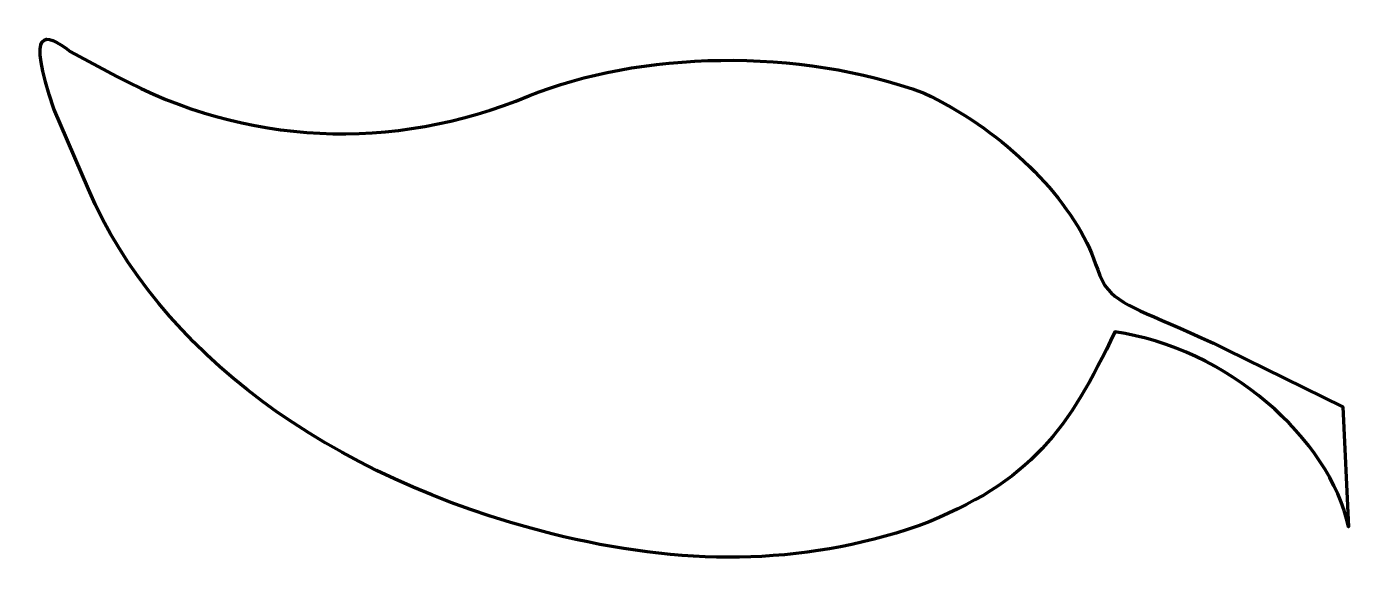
# Model space of a CAD drawing. Header units: centimetres. Extents: x -6.2 to 6.1, y -2.5 to 2.5.
import ezdxf

# ---------------------------------------------------------------- set-up
doc = ezdxf.new("R2010")
doc.units = ezdxf.units.CM
doc.header["$MEASUREMENT"] = 0
doc.layers.add('Layer 1', color=7, linetype='Continuous')

msp = doc.modelspace()

# ---------------------------------------------------------------- linework, layer by layer
at = {"layer": 'Layer 1', "color": 56, "lineweight": 106}
msp.add_open_spline([(2.09083, -2.12285), (2.09083, -2.12285), (2.09083, -2.12285), (2.09083, -2.12285), (2.09083, -2.12285), (3.14955, -1.71579), (3.49636, -1.20733), (3.92059, -0.31474), (3.92059, -0.31474), (4.96057, -0.45907), (5.92874, -1.30993), (6.09988, -2.13327), (6.09988, -2.13327), (6.09988, -2.13327), (6.04643, -1.01312), (6.04643, -1.01312), (6.04643, -1.01312), (6.04643, -1.01312), (4.95937, -0.47858), (4.95937, -0.47858), (4.95937, -0.47858), (4.2976, -0.15317), (4.01813, -0.10291), (3.85386, 0.08326), (3.85386, 0.08326), (3.78298, 0.1636), (3.73354, 0.35624), (3.6841, 0.46323), (3.6841, 0.46323), (3.42191, 1.03058), (2.8373, 1.58061), (2.1443, 1.91197), (2.1443, 1.91197), (0.97693, 2.344), (-0.51808, 2.30475), (-1.54402, 1.88584), (-1.54402, 1.88584), (-2.82181, 1.35946), (-4.18238, 1.4242), (-5.38629, 2.06868), (-5.38629, 2.06868), (-5.38629, 2.06868), (-5.82033, 2.30103), (-5.82033, 2.30103), (-5.82033, 2.30103), (-6.05826, 2.48354), (-6.22778, 2.53415), (-5.97303, 1.76649), (-5.97303, 1.76649), (-5.97303, 1.76649), (-5.65068, 1.01814), (-5.65068, 1.01814), (-5.65068, 1.01814), (-4.99865, -0.49558), (-3.41861, -1.67131), (-1.33021, -2.19678), (-1.33021, -2.19678), (-0.1174, -2.49578), (0.98215, -2.50216), (2.09084, -2.12284), (2.09084, -2.12284), (2.09084, -2.12284), (2.09083, -2.12285), (2.09083, -2.12285)], degree=3, knots=[0, 0, 0, 0, 0.05882353, 0.05882353, 0.05882353, 0.05882353, 0.11764706, 0.11764706, 0.11764706, 0.11764706, 0.17647059, 0.17647059, 0.17647059, 0.17647059, 0.23529412, 0.23529412, 0.23529412, 0.23529412, 0.29411765, 0.29411765, 0.29411765, 0.29411765, 0.35294118, 0.35294118, 0.35294118, 0.35294118, 0.41176471, 0.41176471, 0.41176471, 0.41176471, 0.47058824, 0.47058824, 0.47058824, 0.47058824, 0.52941176, 0.52941176, 0.52941176, 0.52941176, 0.58823529, 0.58823529, 0.58823529, 0.58823529, 0.64705882, 0.64705882, 0.64705882, 0.64705882, 0.70588235, 0.70588235, 0.70588235, 0.70588235, 0.76470588, 0.76470588, 0.76470588, 0.76470588, 0.82352941, 0.82352941, 0.82352941, 0.82352941, 0.88235294, 0.88235294, 0.88235294, 0.88235294, 1, 1, 1, 1], dxfattribs=at)

doc.saveas('drawing.dxf')
